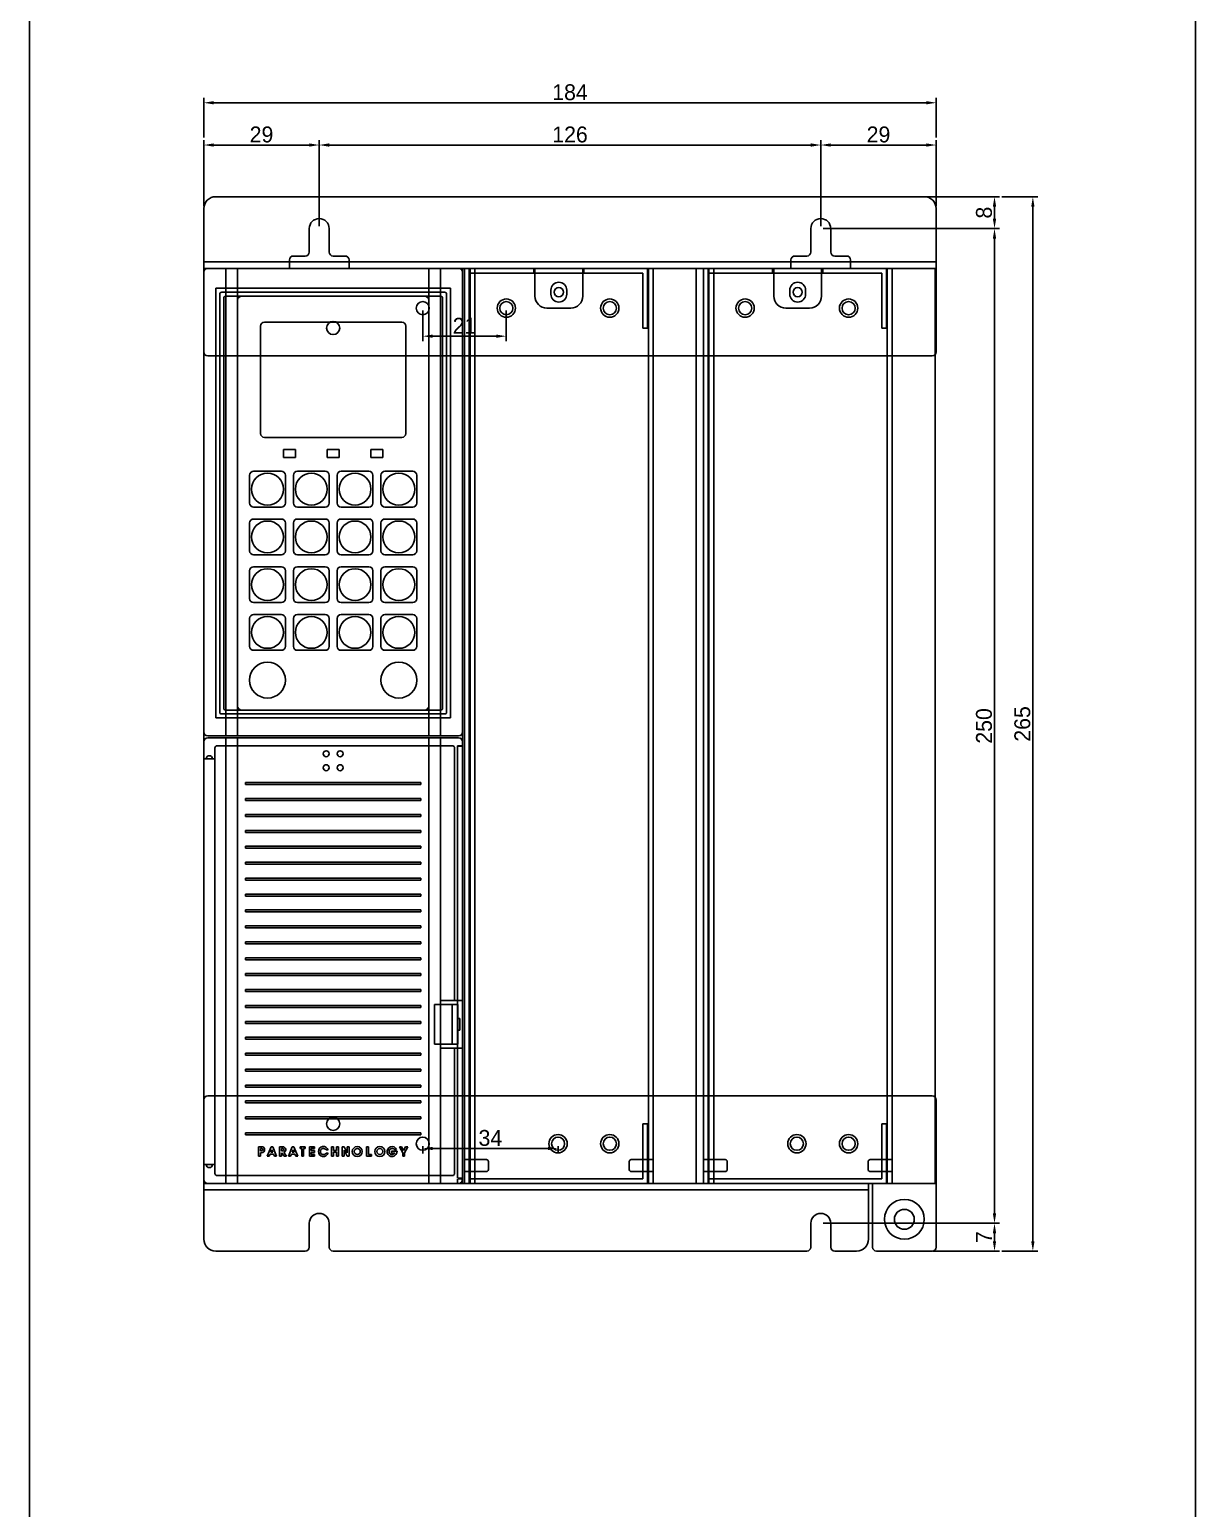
# Model space of a CAD drawing. Header units: millimetres. Extents: x 5090 to 6560, y -3118 to -1837.
# Drawn here: x 5580.6 to 5873.5, y -2746.1 to -2374.5 of the extents above; entities that cross this region are included whole.
import ezdxf

# ---------------------------------------------------------------- set-up
doc = ezdxf.new("R2010")
doc.units = ezdxf.units.MM
for name, color, linetype in [('CASE', 7, 'Continuous'), ('CASE BRACKET', 7, 'Continuous'), ('CASE COVER', 7, 'Continuous'), ('KEYPAD', 1, 'Continuous'), ('PCB BODY', 7, 'Continuous'), ('PCB COVER', 7, 'Continuous'), ('방열판', 7, 'Continuous')]:
    doc.layers.add(name, color=color, linetype=linetype)
doc.dimstyles.get("Standard").update_dxf_attribs({"dimtxt": 4, "dimasz": 2, "dimexe": 0.4, "dimexo": 0.9, "dimgap": 0.9, "dimtad": 1, "dimdsep": 46, "dimtxsty": 'Standard', "dimcen": 0.09, "dimclrd": 6, "dimclre": 6, "dimclrt": 4, "dimadec": 0, "dimazin": 2, "dimtfac": 1, "dimtofl": 0, "dimtmove": 0, "dimatfit": 3, "dimfxl": 1, "dimtolj": 1, "dimtzin": 0, "dimarcsym": 0})

# ---------------------------------------------------------------- blocks, each defined once
blk = doc.blocks.new('*D164')
at = {"color": 6, "lineweight": -2, "transparency": 16777216}
for p, q in [((5624.36, -2418.85), (5624.36, -2402.24)), ((5626.86, -2403.49), (5650.86, -2403.49)), ((5653.36, -2423.85), (5653.36, -2402.24))]:
    blk.add_line(p, q, dxfattribs=at)
at = {"color": 6, "transparency": 16777216}
for points in [[(5626.86, -2403.07), (5626.86, -2403.9), (5624.36, -2403.49)], [(5650.86, -2403.07), (5650.86, -2403.9), (5653.36, -2403.49)]]:
    blk.add_solid(points, dxfattribs=at)
at = {"layer": 'Defpoints', "color": 0, "transparency": 16777216}
for p in [(5653.36, -2403.49), (5624.36, -2419.48), (5653.36, -2424.48)]:
    blk.add_point(p, dxfattribs=at)
at = {"color": 1, "transparency": 16777216, "insert": (5638.86, -2400.86), "char_height": 4, "attachment_point": 5}
blk.add_mtext('29', dxfattribs=at)
blk = doc.blocks.new('*D165')
at = {"color": 6, "lineweight": -2, "transparency": 16777216}
for p, q in [((5653.36, -2423.85), (5653.36, -2402.24)), ((5655.86, -2403.49), (5776.86, -2403.49)), ((5779.36, -2423.85), (5779.36, -2402.24))]:
    blk.add_line(p, q, dxfattribs=at)
at = {"color": 6, "transparency": 16777216}
for points in [[(5655.86, -2403.07), (5655.86, -2403.9), (5653.36, -2403.49)], [(5776.86, -2403.07), (5776.86, -2403.9), (5779.36, -2403.49)]]:
    blk.add_solid(points, dxfattribs=at)
at = {"layer": 'Defpoints', "color": 0, "transparency": 16777216}
for p in [(5779.36, -2403.49), (5653.36, -2424.48), (5779.36, -2424.48)]:
    blk.add_point(p, dxfattribs=at)
at = {"color": 1, "transparency": 16777216, "insert": (5716.36, -2400.86), "char_height": 4, "attachment_point": 5}
blk.add_mtext('126', dxfattribs=at)
blk = doc.blocks.new('*D15')
at = {"color": 6, "lineweight": -2, "transparency": 16777216}
for p, q in [((5779.36, -2423.85), (5779.36, -2402.24)), ((5781.86, -2403.49), (5805.86, -2403.49)), ((5808.36, -2418.85), (5808.36, -2402.24))]:
    blk.add_line(p, q, dxfattribs=at)
at = {"color": 6, "transparency": 16777216}
for points in [[(5781.86, -2403.07), (5781.86, -2403.9), (5779.36, -2403.49)], [(5805.86, -2403.07), (5805.86, -2403.9), (5808.36, -2403.49)]]:
    blk.add_solid(points, dxfattribs=at)
at = {"layer": 'Defpoints', "color": 0, "transparency": 16777216}
for p in [(5808.36, -2403.49), (5808.36, -2419.48), (5779.36, -2424.48)]:
    blk.add_point(p, dxfattribs=at)
at = {"color": 1, "transparency": 16777216, "insert": (5793.86, -2400.86), "char_height": 4, "attachment_point": 5}
blk.add_mtext('29', dxfattribs=at)
blk = doc.blocks.new('*D16')
at = {"color": 6, "lineweight": -2, "transparency": 16777216}
for p, q in [((5624.36, -2401.61), (5624.36, -2391.62)), ((5805.86, -2392.87), (5626.86, -2392.87)), ((5808.36, -2401.61), (5808.36, -2391.62))]:
    blk.add_line(p, q, dxfattribs=at)
at = {"color": 6, "transparency": 16777216}
for points in [[(5626.86, -2392.45), (5626.86, -2393.28), (5624.36, -2392.87)], [(5805.86, -2392.45), (5805.86, -2393.28), (5808.36, -2392.87)]]:
    blk.add_solid(points, dxfattribs=at)
at = {"layer": 'Defpoints', "color": 0, "transparency": 16777216}
for p in [(5624.36, -2392.87), (5624.36, -2402.24), (5808.36, -2402.24)]:
    blk.add_point(p, dxfattribs=at)
at = {"color": 1, "transparency": 16777216, "insert": (5716.36, -2390.24), "char_height": 4, "attachment_point": 5}
blk.add_mtext('184', dxfattribs=at)
blk = doc.blocks.new('*D25')
at = {"color": 6, "lineweight": -2, "transparency": 16777216}
for p, q in [((5806.11, -2416.48), (5824.26, -2416.48)), ((5823.01, -2418.98), (5823.01, -2421.98)), ((5779.99, -2424.48), (5824.26, -2424.48))]:
    blk.add_line(p, q, dxfattribs=at)
at = {"color": 6, "transparency": 16777216}
for points in [[(5822.59, -2418.98), (5823.42, -2418.98), (5823.01, -2416.48)], [(5822.59, -2421.98), (5823.42, -2421.98), (5823.01, -2424.48)]]:
    blk.add_solid(points, dxfattribs=at)
at = {"layer": 'Defpoints', "color": 0, "transparency": 16777216}
for p in [(5805.49, -2416.48), (5779.36, -2424.48), (5823.01, -2424.48)]:
    blk.add_point(p, dxfattribs=at)
at = {"color": 1, "transparency": 16777216, "insert": (5820.38, -2420.48), "char_height": 4, "attachment_point": 5, "rotation": 90}
blk.add_mtext('8', dxfattribs=at)
blk = doc.blocks.new('*D26')
at = {"color": 6, "lineweight": -2, "transparency": 16777216}
for p, q in [((5779.99, -2424.48), (5824.26, -2424.48)), ((5823.01, -2426.98), (5823.01, -2671.98)), ((5779.99, -2674.48), (5824.26, -2674.48))]:
    blk.add_line(p, q, dxfattribs=at)
at = {"color": 6, "transparency": 16777216}
for points in [[(5822.59, -2426.98), (5823.42, -2426.98), (5823.01, -2424.48)], [(5822.59, -2671.98), (5823.42, -2671.98), (5823.01, -2674.48)]]:
    blk.add_solid(points, dxfattribs=at)
at = {"layer": 'Defpoints', "color": 0, "transparency": 16777216}
for p in [(5779.36, -2424.48), (5779.36, -2674.48), (5823.01, -2674.48)]:
    blk.add_point(p, dxfattribs=at)
at = {"color": 1, "transparency": 16777216, "insert": (5820.38, -2549.48), "char_height": 4, "attachment_point": 5, "rotation": 90}
blk.add_mtext('250', dxfattribs=at)
blk = doc.blocks.new('*D27')
at = {"color": 6, "lineweight": -2, "transparency": 16777216}
for p, q in [((5779.99, -2674.48), (5824.26, -2674.48)), ((5823.01, -2676.98), (5823.01, -2678.98)), ((5807.49, -2681.48), (5824.26, -2681.48))]:
    blk.add_line(p, q, dxfattribs=at)
at = {"color": 6, "transparency": 16777216}
for points in [[(5822.59, -2676.98), (5823.42, -2676.98), (5823.01, -2674.48)], [(5822.59, -2678.98), (5823.42, -2678.98), (5823.01, -2681.48)]]:
    blk.add_solid(points, dxfattribs=at)
at = {"layer": 'Defpoints', "color": 0, "transparency": 16777216}
for p in [(5779.36, -2674.48), (5806.86, -2681.48), (5823.01, -2681.48)]:
    blk.add_point(p, dxfattribs=at)
at = {"color": 1, "transparency": 16777216, "insert": (5820.38, -2677.98), "char_height": 4, "attachment_point": 5, "rotation": 90}
blk.add_mtext('7', dxfattribs=at)
blk = doc.blocks.new('*D28')
at = {"color": 6, "lineweight": -2, "transparency": 16777216}
for p, q in [((5824.88, -2416.48), (5833.89, -2416.48)), ((5832.64, -2418.98), (5832.64, -2678.98)), ((5824.88, -2681.48), (5833.89, -2681.48))]:
    blk.add_line(p, q, dxfattribs=at)
at = {"color": 6, "transparency": 16777216}
for points in [[(5832.23, -2418.98), (5833.06, -2418.98), (5832.64, -2416.48)], [(5832.23, -2678.98), (5833.06, -2678.98), (5832.64, -2681.48)]]:
    blk.add_solid(points, dxfattribs=at)
at = {"layer": 'Defpoints', "color": 0, "transparency": 16777216}
for p in [(5824.26, -2416.48), (5824.26, -2681.48), (5832.64, -2681.48)]:
    blk.add_point(p, dxfattribs=at)
at = {"color": 1, "transparency": 16777216, "insert": (5830.02, -2548.98), "char_height": 4, "attachment_point": 5, "rotation": 90}
blk.add_mtext('265', dxfattribs=at)
blk = doc.blocks.new('*D153')
at = {"color": 6, "lineweight": -2, "transparency": 16777216}
for p, q in [((5679.36, -2445.1), (5679.36, -2452.78)), ((5700.36, -2445.1), (5700.36, -2452.78)), ((5681.86, -2451.53), (5697.86, -2451.53))]:
    blk.add_line(p, q, dxfattribs=at)
at = {"color": 6, "transparency": 16777216}
for points in [[(5681.86, -2451.12), (5681.86, -2451.95), (5679.36, -2451.53)], [(5697.86, -2451.12), (5697.86, -2451.95), (5700.36, -2451.53)]]:
    blk.add_solid(points, dxfattribs=at)
at = {"layer": 'Defpoints', "color": 0, "transparency": 16777216}
for p in [(5679.36, -2444.48), (5700.36, -2444.48), (5700.36, -2451.53)]:
    blk.add_point(p, dxfattribs=at)
at = {"color": 1, "transparency": 16777216, "insert": (5689.86, -2448.91), "char_height": 4, "attachment_point": 5}
blk.add_mtext('21', dxfattribs=at)
blk = doc.blocks.new('*D156')
at = {"color": 6, "lineweight": -2, "transparency": 16777216}
for p, q in [((5679.36, -2655.1), (5679.36, -2656.92)), ((5710.86, -2655.67), (5681.86, -2655.67)), ((5713.36, -2655.1), (5713.36, -2656.92))]:
    blk.add_line(p, q, dxfattribs=at)
at = {"color": 6, "transparency": 16777216}
for points in [[(5681.86, -2655.26), (5681.86, -2656.09), (5679.36, -2655.67)], [(5710.86, -2655.26), (5710.86, -2656.09), (5713.36, -2655.67)]]:
    blk.add_solid(points, dxfattribs=at)
at = {"layer": 'Defpoints', "color": 0, "transparency": 16777216}
for p in [(5679.36, -2654.48), (5679.36, -2655.67), (5713.36, -2654.48)]:
    blk.add_point(p, dxfattribs=at)
at = {"color": 1, "transparency": 16777216, "insert": (5696.36, -2653.05), "char_height": 4, "attachment_point": 5}
blk.add_mtext('34', dxfattribs=at)

msp = doc.modelspace()

# ---------------------------------------------------------------- linework, layer by layer
for p, q in [((5580.595, -2031.814), (5580.595, -3117.806)), ((5873.48, -2031.814), (5873.48, -3117.806))]:
    msp.add_line(p, q)
at = {"layer": 'CASE'}
for p, q in [((5624.36, -2434.478), (5624.36, -2664.478)), ((5624.36, -2434.478), (5689.36, -2434.478)), ((5689.36, -2434.478), (5689.36, -2664.478)), ((5689.86, -2434.478), (5689.86, -2664.478)), ((5689.86, -2434.478), (5735.86, -2434.478)), ((5691.06, -2434.478), (5691.06, -2664.478)), ((5691.06, -2435.678), (5734.66, -2435.678)), ((5691.26, -2434.478), (5691.26, -2664.478)), ((5692.46, -2434.478), (5692.46, -2664.478)), ((5707.26, -2435.678), (5707.26, -2434.478)), ((5707.56, -2441.478), (5707.56, -2434.478)), ((5719.56, -2441.478), (5719.56, -2434.478)), ((5719.86, -2435.678), (5719.86, -2434.478)), ((5734.66, -2449.478), (5734.66, -2435.678)), ((5735.86, -2449.478), (5735.86, -2434.478)), ((5749.86, -2434.478), (5749.86, -2664.478)), ((5749.86, -2434.478), (5795.86, -2434.478)), ((5751.06, -2434.478), (5751.06, -2664.478)), ((5751.06, -2435.678), (5794.66, -2435.678)), ((5751.26, -2434.478), (5751.26, -2664.478)), ((5752.46, -2434.478), (5752.46, -2664.478)), ((5767.26, -2435.678), (5767.26, -2434.478)), ((5767.56, -2441.478), (5767.56, -2434.478)), ((5779.56, -2441.478), (5779.56, -2434.478)), ((5779.86, -2435.678), (5779.86, -2434.478)), ((5794.66, -2449.478), (5794.66, -2435.678)), ((5795.86, -2449.478), (5795.86, -2434.478)), ((5716.56, -2444.478), (5710.56, -2444.478)), ((5776.56, -2444.478), (5770.56, -2444.478)), ((5734.66, -2449.478), (5735.86, -2449.478)), ((5794.66, -2449.478), (5795.86, -2449.478)), ((5688.06, -2663.078), (5688.06, -2554.478)), ((5688.06, -2554.478), (5689.26, -2554.478)), ((5688.16, -2554.578), (5689.36, -2554.578)), ((5734.66, -2649.478), (5734.66, -2663.278)), ((5734.66, -2649.478), (5735.86, -2649.478)), ((5735.86, -2649.478), (5735.86, -2664.478)), ((5794.66, -2649.478), (5794.66, -2663.278)), ((5794.66, -2649.478), (5795.86, -2649.478)), ((5795.86, -2649.478), (5795.86, -2664.478)), ((5624.36, -2664.478), (5689.36, -2664.478)), ((5624.36, -2664.478), (5689.36, -2664.478)), ((5688.06, -2663.278), (5688.06, -2664.478)), ((5688.16, -2663.178), (5689.36, -2663.178)), ((5688.16, -2663.278), (5689.26, -2663.278)), ((5689.26, -2663.278), (5689.26, -2664.478)), ((5689.86, -2664.478), (5735.86, -2664.478)), ((5691.06, -2663.278), (5734.66, -2663.278)), ((5749.86, -2664.478), (5795.86, -2664.478)), ((5751.06, -2663.278), (5794.66, -2663.278))]:
    msp.add_line(p, q, dxfattribs=at)
for centre, radius in [((5713.56, -2440.478), 1.15), ((5773.56, -2440.478), 1.15), ((5700.36, -2444.478), 2.3), ((5726.36, -2444.478), 2.3), ((5760.36, -2444.478), 2.3), ((5786.36, -2444.478), 2.3), ((5713.36, -2654.478), 2.3), ((5726.36, -2654.478), 2.3), ((5773.36, -2654.478), 2.3), ((5786.36, -2654.478), 2.3)]:
    msp.add_circle(centre, radius, dxfattribs=at)
for centre, start, end in [((5710.56, -2441.478), 180, 270), ((5716.56, -2441.478), 270, 0), ((5770.56, -2441.478), 180, 270), ((5776.56, -2441.478), 270, 0)]:
    msp.add_arc(centre, 3, start, end, dxfattribs=at)
at = {"layer": 'CASE BRACKET', "color": 2}
for p, q in [((5624.36, -2419.478), (5624.36, -2455.478)), ((5805.36, -2416.478), (5627.36, -2416.478)), ((5808.36, -2419.478), (5808.36, -2455.478)), ((5650.86, -2424.478), (5650.86, -2430.378)), ((5655.86, -2424.478), (5655.86, -2430.378)), ((5776.86, -2424.478), (5776.86, -2430.378)), ((5781.86, -2424.478), (5781.86, -2430.378)), ((5808.36, -2432.878), (5624.36, -2432.878)), ((5645.86, -2432.878), (5645.86, -2432.378)), ((5645.86, -2434.478), (5645.86, -2432.878)), ((5649.86, -2431.378), (5646.86, -2431.378)), ((5656.86, -2431.378), (5659.86, -2431.378)), ((5660.86, -2432.878), (5660.86, -2432.378)), ((5660.86, -2434.478), (5660.86, -2432.878)), ((5771.86, -2432.878), (5771.86, -2432.378)), ((5771.86, -2434.478), (5771.86, -2432.878)), ((5775.86, -2431.378), (5772.86, -2431.378)), ((5782.86, -2431.378), (5785.86, -2431.378)), ((5786.86, -2432.878), (5786.86, -2432.378)), ((5786.86, -2434.478), (5786.86, -2432.878)), ((5808.36, -2434.478), (5624.36, -2434.478)), ((5807.36, -2456.478), (5625.36, -2456.478)), ((5807.36, -2642.478), (5625.36, -2642.478)), ((5624.36, -2678.478), (5624.36, -2643.478)), ((5808.36, -2680.478), (5808.36, -2643.478)), ((5792.36, -2664.478), (5624.36, -2664.478)), ((5791.36, -2678.478), (5791.36, -2664.478)), ((5792.36, -2680.478), (5792.36, -2664.478)), ((5791.36, -2666.078), (5624.36, -2666.078)), ((5650.86, -2674.478), (5650.86, -2680.478)), ((5655.86, -2674.478), (5655.86, -2680.478)), ((5776.86, -2674.478), (5776.86, -2680.478)), ((5781.86, -2674.478), (5781.86, -2680.478)), ((5649.86, -2681.478), (5627.36, -2681.478)), ((5775.86, -2681.478), (5656.86, -2681.478)), ((5788.36, -2681.478), (5782.86, -2681.478)), ((5807.36, -2681.478), (5793.36, -2681.478))]:
    msp.add_line(p, q, dxfattribs=at)
for centre, radius in [((5679.36, -2444.478), 1.65), ((5679.36, -2444.478), 1.65), ((5700.36, -2444.478), 1.65), ((5726.36, -2444.478), 1.65), ((5760.36, -2444.478), 1.65), ((5786.36, -2444.478), 1.65), ((5656.86, -2449.478), 1.65), ((5656.86, -2649.478), 1.65), ((5679.36, -2654.478), 1.65), ((5713.36, -2654.478), 1.65), ((5726.36, -2654.478), 1.65), ((5773.36, -2654.478), 1.65), ((5786.36, -2654.478), 1.65), ((5800.36, -2673.478), 5), ((5800.36, -2673.478), 2.5)]:
    msp.add_circle(centre, radius, dxfattribs=at)
for centre, radius, start, end in [((5627.36, -2419.478), 3, 90, 180), ((5805.36, -2419.478), 3, 0, 90), ((5653.36, -2424.478), 2.5, 0, 180), ((5779.36, -2424.478), 2.5, 0, 180), ((5649.86, -2430.378), 1, 270, 0), ((5656.86, -2430.378), 1, 180, 270), ((5775.86, -2430.378), 1, 270, 0), ((5782.86, -2430.378), 1, 180, 270), ((5646.86, -2432.378), 1, 90, 180), ((5659.86, -2432.378), 1, 360, 90), ((5772.86, -2432.378), 1, 90, 180), ((5785.86, -2432.378), 1, 360, 90), ((5625.36, -2455.478), 1, 180, 270), ((5807.36, -2455.478), 1, 270, 0), ((5625.36, -2643.478), 1, 90, 180), ((5807.36, -2643.478), 1, 0, 90), ((5653.36, -2674.478), 2.5, 0, 180), ((5779.36, -2674.478), 2.5, 0, 180), ((5627.36, -2678.478), 3, 180, 270), ((5788.36, -2678.478), 3, 270, 0), ((5649.86, -2680.478), 1, 270, 0), ((5656.86, -2680.478), 1, 180, 270), ((5775.86, -2680.478), 1, 270, 0), ((5782.86, -2680.478), 1, 180, 270), ((5793.36, -2680.478), 1, 180, 270), ((5807.36, -2680.478), 1, 270, 0)]:
    msp.add_arc(centre, radius, start, end, dxfattribs=at)
at = {"layer": 'CASE COVER'}
for p, q in [((5737.26, -2434.478), (5689.86, -2434.478)), ((5689.86, -2434.478), (5689.86, -2664.478)), ((5691.06, -2434.478), (5691.06, -2664.478)), ((5736.06, -2434.478), (5736.06, -2664.478)), ((5737.26, -2434.478), (5737.26, -2664.478)), ((5797.26, -2434.478), (5749.86, -2434.478)), ((5749.86, -2434.478), (5749.86, -2664.478)), ((5751.06, -2434.478), (5751.06, -2664.478)), ((5796.06, -2434.478), (5796.06, -2664.478)), ((5797.26, -2434.478), (5797.26, -2664.478)), ((5711.56, -2439.978), (5711.56, -2440.978)), ((5715.56, -2439.978), (5715.56, -2440.978)), ((5771.56, -2439.978), (5771.56, -2440.978)), ((5775.56, -2439.978), (5775.56, -2440.978)), ((5695.36, -2658.478), (5689.86, -2658.478)), ((5695.86, -2658.978), (5695.86, -2660.978)), ((5731.26, -2658.978), (5731.26, -2660.978)), ((5731.76, -2658.478), (5737.26, -2658.478)), ((5755.36, -2658.478), (5749.86, -2658.478)), ((5755.86, -2658.978), (5755.86, -2660.978)), ((5791.26, -2658.978), (5791.26, -2660.978)), ((5791.76, -2658.478), (5797.26, -2658.478)), ((5695.36, -2661.478), (5689.86, -2661.478)), ((5737.26, -2664.478), (5689.86, -2664.478)), ((5731.76, -2661.478), (5737.26, -2661.478)), ((5755.36, -2661.478), (5749.86, -2661.478)), ((5797.26, -2664.478), (5749.86, -2664.478)), ((5791.76, -2661.478), (5797.26, -2661.478))]:
    msp.add_line(p, q, dxfattribs=at)
for centre, radius, start, end in [((5713.56, -2439.978), 2, 0, 180), ((5773.56, -2439.978), 2, 0, 180), ((5713.56, -2440.978), 2, 180, 0), ((5773.56, -2440.978), 2, 180, 0), ((5695.36, -2658.978), 0.5, 0, 90), ((5695.36, -2660.978), 0.5, 270, 360), ((5731.76, -2658.978), 0.5, 90, 180), ((5731.76, -2660.978), 0.5, 180, 270), ((5755.36, -2658.978), 0.5, 0, 90), ((5755.36, -2660.978), 0.5, 270, 360), ((5791.76, -2658.978), 0.5, 90, 180), ((5791.76, -2660.978), 0.5, 180, 270)]:
    msp.add_arc(centre, radius, start, end, dxfattribs=at)
at = {"layer": 'KEYPAD'}
for p, q in [((5633.86, -2441.478), (5679.86, -2441.478)), ((5632.86, -2442.478), (5632.86, -2544.478)), ((5680.86, -2442.478), (5680.86, -2544.478)), ((5638.61, -2448.978), (5638.61, -2475.978)), ((5639.61, -2447.978), (5674.11, -2447.978)), ((5675.11, -2448.978), (5675.11, -2475.978)), ((5639.61, -2476.978), (5674.11, -2476.978)), ((5644.36, -2479.978), (5644.36, -2481.978)), ((5644.36, -2479.978), (5647.36, -2479.978)), ((5644.36, -2481.978), (5647.36, -2481.978)), ((5647.36, -2479.978), (5647.36, -2481.978)), ((5655.36, -2479.978), (5655.36, -2481.978)), ((5655.36, -2479.978), (5658.36, -2479.978)), ((5655.36, -2481.978), (5658.36, -2481.978)), ((5658.36, -2479.978), (5658.36, -2481.978)), ((5666.36, -2479.978), (5666.36, -2481.978)), ((5669.36, -2479.978), (5666.36, -2479.978)), ((5669.36, -2481.978), (5666.36, -2481.978)), ((5669.36, -2479.978), (5669.36, -2481.978)), ((5636.86, -2485.478), (5643.86, -2485.478)), ((5647.86, -2485.478), (5654.86, -2485.478)), ((5658.86, -2485.478), (5665.86, -2485.478)), ((5669.86, -2485.478), (5676.86, -2485.478)), ((5635.86, -2486.478), (5635.86, -2493.478)), ((5644.86, -2486.478), (5644.86, -2493.478)), ((5646.86, -2486.478), (5646.86, -2493.478)), ((5655.86, -2486.478), (5655.86, -2493.478)), ((5657.86, -2486.478), (5657.86, -2493.478)), ((5666.86, -2486.478), (5666.86, -2493.478)), ((5668.86, -2486.478), (5668.86, -2493.478)), ((5677.86, -2486.478), (5677.86, -2493.478)), ((5636.86, -2494.478), (5643.86, -2494.478)), ((5636.86, -2497.478), (5643.86, -2497.478)), ((5647.86, -2494.478), (5654.86, -2494.478)), ((5647.86, -2497.478), (5654.86, -2497.478)), ((5658.86, -2494.478), (5665.86, -2494.478)), ((5658.86, -2497.478), (5665.86, -2497.478)), ((5669.86, -2494.478), (5676.86, -2494.478)), ((5669.86, -2497.478), (5676.86, -2497.478)), ((5635.86, -2498.478), (5635.86, -2505.478)), ((5644.86, -2498.478), (5644.86, -2505.478)), ((5646.86, -2498.478), (5646.86, -2505.478)), ((5655.86, -2498.478), (5655.86, -2505.478)), ((5657.86, -2498.478), (5657.86, -2505.478)), ((5666.86, -2498.478), (5666.86, -2505.478)), ((5668.86, -2498.478), (5668.86, -2505.478)), ((5677.86, -2498.478), (5677.86, -2505.478)), ((5636.86, -2506.478), (5643.86, -2506.478)), ((5647.86, -2506.478), (5654.86, -2506.478)), ((5658.86, -2506.478), (5665.86, -2506.478)), ((5669.86, -2506.478), (5676.86, -2506.478)), ((5635.86, -2510.478), (5635.86, -2517.478)), ((5636.86, -2509.478), (5643.86, -2509.478)), ((5644.86, -2510.478), (5644.86, -2517.478)), ((5646.86, -2510.478), (5646.86, -2517.478)), ((5647.86, -2509.478), (5654.86, -2509.478)), ((5655.86, -2510.478), (5655.86, -2517.478)), ((5657.86, -2510.478), (5657.86, -2517.478)), ((5658.86, -2509.478), (5665.86, -2509.478)), ((5666.86, -2510.478), (5666.86, -2517.478)), ((5668.86, -2510.478), (5668.86, -2517.478)), ((5669.86, -2509.478), (5676.86, -2509.478)), ((5677.86, -2510.478), (5677.86, -2517.478)), ((5636.86, -2518.478), (5643.86, -2518.478)), ((5647.86, -2518.478), (5654.86, -2518.478)), ((5658.86, -2518.478), (5665.86, -2518.478)), ((5669.86, -2518.478), (5676.86, -2518.478)), ((5635.86, -2522.478), (5635.86, -2529.478)), ((5636.86, -2521.478), (5643.86, -2521.478)), ((5644.86, -2522.478), (5644.86, -2529.478)), ((5646.86, -2522.478), (5646.86, -2529.478)), ((5647.86, -2521.478), (5654.86, -2521.478)), ((5655.86, -2522.478), (5655.86, -2529.478)), ((5657.86, -2522.478), (5657.86, -2529.478)), ((5658.86, -2521.478), (5665.86, -2521.478)), ((5666.86, -2522.478), (5666.86, -2529.478)), ((5668.86, -2522.478), (5668.86, -2529.478)), ((5669.86, -2521.478), (5676.86, -2521.478)), ((5677.86, -2522.478), (5677.86, -2529.478)), ((5636.86, -2530.478), (5643.86, -2530.478)), ((5647.86, -2530.478), (5654.86, -2530.478)), ((5658.86, -2530.478), (5665.86, -2530.478)), ((5669.86, -2530.478), (5676.86, -2530.478)), ((5633.86, -2545.478), (5679.86, -2545.478))]:
    msp.add_line(p, q, dxfattribs=at)
for centre, radius in [((5640.36, -2489.978), 4), ((5651.36, -2489.978), 4), ((5662.36, -2489.978), 4), ((5673.36, -2489.978), 4), ((5640.36, -2501.978), 4), ((5651.36, -2501.978), 4), ((5662.36, -2501.978), 4), ((5673.36, -2501.978), 4), ((5640.36, -2513.978), 4), ((5651.36, -2513.978), 4), ((5662.36, -2513.978), 4), ((5673.36, -2513.978), 4), ((5640.36, -2525.978), 4), ((5651.36, -2525.978), 4), ((5662.36, -2525.978), 4), ((5673.36, -2525.978), 4), ((5640.36, -2537.978), 4.5), ((5673.36, -2537.978), 4.5)]:
    msp.add_circle(centre, radius, dxfattribs=at)
for centre, start, end in [((5633.86, -2442.478), 90, 180), ((5679.86, -2442.478), 0, 90), ((5639.61, -2448.978), 90, 180), ((5674.11, -2448.978), 0, 90), ((5639.61, -2475.978), 180, 270), ((5674.11, -2475.978), 270, 0), ((5636.86, -2486.478), 90, 180), ((5643.86, -2486.478), 0, 90), ((5647.86, -2486.478), 90, 180), ((5654.86, -2486.478), 0, 90), ((5658.86, -2486.478), 90, 180), ((5665.86, -2486.478), 0, 90), ((5669.86, -2486.478), 90, 180), ((5676.86, -2486.478), 0, 90), ((5636.86, -2493.478), 180, 270), ((5643.86, -2493.478), 270, 0), ((5647.86, -2493.478), 180, 270), ((5654.86, -2493.478), 270, 0), ((5658.86, -2493.478), 180, 270), ((5665.86, -2493.478), 270, 0), ((5669.86, -2493.478), 180, 270), ((5676.86, -2493.478), 270, 0), ((5636.86, -2498.478), 90, 180), ((5643.86, -2498.478), 0, 90), ((5647.86, -2498.478), 90, 180), ((5654.86, -2498.478), 0, 90), ((5658.86, -2498.478), 90, 180), ((5665.86, -2498.478), 0, 90), ((5669.86, -2498.478), 90, 180), ((5676.86, -2498.478), 0, 90), ((5636.86, -2505.478), 180, 270), ((5643.86, -2505.478), 270, 0), ((5647.86, -2505.478), 180, 270), ((5654.86, -2505.478), 270, 0), ((5658.86, -2505.478), 180, 270), ((5665.86, -2505.478), 270, 0), ((5669.86, -2505.478), 180, 270), ((5676.86, -2505.478), 270, 0), ((5636.86, -2510.478), 90, 180), ((5643.86, -2510.478), 0, 90), ((5647.86, -2510.478), 90, 180), ((5654.86, -2510.478), 0, 90), ((5658.86, -2510.478), 90, 180), ((5665.86, -2510.478), 0, 90), ((5669.86, -2510.478), 90, 180), ((5676.86, -2510.478), 0, 90), ((5636.86, -2517.478), 180, 270), ((5643.86, -2517.478), 270, 0), ((5647.86, -2517.478), 180, 270), ((5654.86, -2517.478), 270, 0), ((5658.86, -2517.478), 180, 270), ((5665.86, -2517.478), 270, 0), ((5669.86, -2517.478), 180, 270), ((5676.86, -2517.478), 270, 0), ((5636.86, -2522.478), 90, 180), ((5643.86, -2522.478), 0, 90), ((5647.86, -2522.478), 90, 180), ((5654.86, -2522.478), 0, 90), ((5658.86, -2522.478), 90, 180), ((5665.86, -2522.478), 0, 90), ((5669.86, -2522.478), 90, 180), ((5676.86, -2522.478), 0, 90), ((5636.86, -2529.478), 180, 270), ((5643.86, -2529.478), 270, 0), ((5647.86, -2529.478), 180, 270), ((5654.86, -2529.478), 270, 0), ((5658.86, -2529.478), 180, 270), ((5665.86, -2529.478), 270, 0), ((5669.86, -2529.478), 180, 270), ((5676.86, -2529.478), 270, 0), ((5633.86, -2544.478), 180, 270), ((5679.86, -2544.478), 270, 0)]:
    msp.add_arc(centre, 1, start, end, dxfattribs=at)
at = {"layer": 'PCB BODY'}
for p, q in [((5624.36, -2435.478), (5624.36, -2550.978)), ((5625.36, -2434.478), (5688.36, -2434.478)), ((5629.86, -2434.478), (5629.86, -2551.978)), ((5632.86, -2434.478), (5632.86, -2551.978)), ((5680.86, -2434.478), (5680.86, -2551.978)), ((5683.86, -2434.478), (5683.86, -2551.978)), ((5689.36, -2435.478), (5689.36, -2550.978)), ((5627.36, -2439.478), (5686.36, -2439.478)), ((5627.36, -2439.478), (5627.36, -2547.478)), ((5628.36, -2440.978), (5628.36, -2545.978)), ((5628.86, -2440.478), (5684.86, -2440.478)), ((5629.86, -2441.478), (5683.86, -2441.478)), ((5632.86, -2441.478), (5680.86, -2441.478)), ((5685.36, -2440.978), (5685.36, -2545.978)), ((5686.36, -2439.478), (5686.36, -2547.478)), ((5629.36, -2441.978), (5629.36, -2544.978)), ((5684.36, -2441.978), (5684.36, -2544.978)), ((5629.86, -2545.478), (5683.86, -2545.478)), ((5632.86, -2545.478), (5680.86, -2545.478)), ((5627.36, -2547.478), (5686.36, -2547.478)), ((5628.86, -2546.478), (5684.86, -2546.478)), ((5625.36, -2551.978), (5688.36, -2551.978))]:
    msp.add_line(p, q, dxfattribs=at)
for centre, radius, start, end in [((5625.36, -2435.478), 1, 90, 180), ((5688.36, -2435.478), 1, 0, 90), ((5628.86, -2440.978), 0.5, 90, 180), ((5629.86, -2441.978), 0.5, 90, 180), ((5683.86, -2441.978), 0.5, 0, 90), ((5684.86, -2440.978), 0.5, 0, 90), ((5629.86, -2544.978), 0.5, 180, 270), ((5683.86, -2544.978), 0.5, 270, 0), ((5628.86, -2545.978), 0.5, 180, 270), ((5684.86, -2545.978), 0.5, 270, 0), ((5625.36, -2550.978), 1, 180, 270), ((5688.36, -2550.978), 1, 270, 0)]:
    msp.add_arc(centre, radius, start, end, dxfattribs=at)
at = {"layer": 'PCB COVER'}
for p, q in [((5625.36, -2552.478), (5688.36, -2552.478)), ((5629.86, -2552.478), (5629.86, -2664.478)), ((5632.86, -2552.478), (5632.86, -2664.478)), ((5680.86, -2552.478), (5680.86, -2664.478)), ((5683.86, -2552.478), (5683.86, -2664.478)), ((5624.36, -2553.478), (5624.36, -2663.478)), ((5627.16, -2554.978), (5627.16, -2661.978)), ((5627.66, -2554.478), (5686.86, -2554.478)), ((5687.36, -2554.978), (5687.36, -2618.478)), ((5689.36, -2553.478), (5689.36, -2618.478)), ((5624.36, -2557.778), (5627.16, -2557.778)), ((5625.01, -2557.778), (5625.01, -2557.723)), ((5625.01, -2557.723), (5626.51, -2557.723)), ((5626.51, -2557.723), (5626.51, -2557.778)), ((5634.86, -2563.728), (5634.86, -2564.228)), ((5634.86, -2563.728), (5678.86, -2563.728)), ((5634.86, -2564.228), (5678.86, -2564.228)), ((5678.86, -2563.728), (5678.86, -2564.228)), ((5634.86, -2567.728), (5634.86, -2568.228)), ((5634.86, -2567.728), (5678.86, -2567.728)), ((5678.86, -2567.728), (5678.86, -2568.228)), ((5634.86, -2568.228), (5678.86, -2568.228)), ((5634.86, -2571.728), (5634.86, -2572.228)), ((5634.86, -2571.728), (5678.86, -2571.728)), ((5678.86, -2571.728), (5678.86, -2572.228)), ((5634.86, -2572.228), (5678.86, -2572.228)), ((5634.86, -2575.728), (5634.86, -2576.228)), ((5634.86, -2575.728), (5678.86, -2575.728)), ((5634.86, -2576.228), (5678.86, -2576.228)), ((5678.86, -2575.728), (5678.86, -2576.228)), ((5634.86, -2579.728), (5634.86, -2580.228)), ((5634.86, -2579.728), (5678.86, -2579.728)), ((5634.86, -2580.228), (5678.86, -2580.228)), ((5678.86, -2579.728), (5678.86, -2580.228)), ((5634.86, -2583.728), (5634.86, -2584.228)), ((5634.86, -2583.728), (5678.86, -2583.728)), ((5634.86, -2584.228), (5678.86, -2584.228)), ((5678.86, -2583.728), (5678.86, -2584.228)), ((5634.86, -2587.728), (5634.86, -2588.228)), ((5634.86, -2587.728), (5678.86, -2587.728)), ((5634.86, -2588.228), (5678.86, -2588.228)), ((5678.86, -2587.728), (5678.86, -2588.228)), ((5634.86, -2591.728), (5634.86, -2592.228)), ((5634.86, -2591.728), (5678.86, -2591.728)), ((5634.86, -2592.228), (5678.86, -2592.228)), ((5678.86, -2591.728), (5678.86, -2592.228)), ((5634.86, -2595.728), (5634.86, -2596.228)), ((5634.86, -2595.728), (5678.86, -2595.728)), ((5634.86, -2596.228), (5678.86, -2596.228)), ((5678.86, -2595.728), (5678.86, -2596.228)), ((5634.86, -2599.728), (5634.86, -2600.228)), ((5634.86, -2599.728), (5678.86, -2599.728)), ((5634.86, -2600.228), (5678.86, -2600.228)), ((5678.86, -2599.728), (5678.86, -2600.228)), ((5634.86, -2603.728), (5634.86, -2604.228)), ((5634.86, -2603.728), (5678.86, -2603.728)), ((5634.86, -2604.228), (5678.86, -2604.228)), ((5678.86, -2603.728), (5678.86, -2604.228)), ((5634.86, -2607.728), (5634.86, -2608.228)), ((5634.86, -2607.728), (5678.86, -2607.728)), ((5634.86, -2608.228), (5678.86, -2608.228)), ((5678.86, -2607.728), (5678.86, -2608.228)), ((5634.86, -2611.728), (5634.86, -2612.228)), ((5634.86, -2611.728), (5678.86, -2611.728)), ((5634.86, -2612.228), (5678.86, -2612.228)), ((5678.86, -2611.728), (5678.86, -2612.228)), ((5634.86, -2615.728), (5634.86, -2616.228)), ((5634.86, -2615.728), (5678.86, -2615.728)), ((5634.86, -2616.228), (5678.86, -2616.228)), ((5678.86, -2615.728), (5678.86, -2616.228)), ((5634.86, -2619.728), (5634.86, -2620.228)), ((5634.86, -2619.728), (5678.86, -2619.728)), ((5634.86, -2620.228), (5678.86, -2620.228)), ((5678.86, -2619.728), (5678.86, -2620.228)), ((5682.36, -2619.478), (5682.36, -2629.478)), ((5682.36, -2619.478), (5683.86, -2619.478)), ((5683.86, -2618.478), (5689.36, -2618.478)), ((5683.86, -2619.478), (5688.213, -2619.478)), ((5686.719, -2619.478), (5686.719, -2629.478)), ((5688.213, -2619.478), (5688.213, -2629.478)), ((5634.86, -2623.728), (5634.86, -2624.228)), ((5634.86, -2623.728), (5678.86, -2623.728)), ((5678.86, -2623.728), (5678.86, -2624.228)), ((5688.213, -2622.978), (5688.675, -2622.978)), ((5688.675, -2622.978), (5688.675, -2625.978)), ((5634.86, -2624.228), (5678.86, -2624.228)), ((5688.213, -2625.978), (5688.675, -2625.978)), ((5634.86, -2627.728), (5634.86, -2628.228)), ((5634.86, -2627.728), (5678.86, -2627.728)), ((5634.86, -2628.228), (5678.86, -2628.228)), ((5678.86, -2627.728), (5678.86, -2628.228)), ((5682.36, -2629.478), (5683.86, -2629.478)), ((5683.86, -2629.478), (5688.213, -2629.478)), ((5683.86, -2630.478), (5689.36, -2630.478)), ((5687.36, -2630.478), (5687.36, -2661.978)), ((5689.36, -2630.478), (5689.36, -2663.478)), ((5634.86, -2631.728), (5634.86, -2632.228)), ((5634.86, -2631.728), (5678.86, -2631.728)), ((5634.86, -2632.228), (5678.86, -2632.228)), ((5678.86, -2631.728), (5678.86, -2632.228)), ((5634.86, -2635.728), (5634.86, -2636.228)), ((5634.86, -2635.728), (5678.86, -2635.728)), ((5634.86, -2636.228), (5678.86, -2636.228)), ((5678.86, -2635.728), (5678.86, -2636.228)), ((5634.86, -2639.728), (5634.86, -2640.228)), ((5634.86, -2639.728), (5678.86, -2639.728)), ((5634.86, -2640.228), (5678.86, -2640.228)), ((5678.86, -2639.728), (5678.86, -2640.228)), ((5634.86, -2643.728), (5634.86, -2644.228)), ((5634.86, -2643.728), (5678.86, -2643.728)), ((5634.86, -2644.228), (5678.86, -2644.228)), ((5678.86, -2643.728), (5678.86, -2644.228)), ((5634.86, -2647.728), (5634.86, -2648.228)), ((5634.86, -2647.728), (5678.86, -2647.728)), ((5634.86, -2648.228), (5678.86, -2648.228)), ((5678.86, -2647.728), (5678.86, -2648.228)), ((5634.86, -2651.728), (5634.86, -2652.228)), ((5634.86, -2651.728), (5678.86, -2651.728)), ((5634.86, -2652.228), (5678.86, -2652.228)), ((5678.86, -2651.728), (5678.86, -2652.228)), ((5638.103, -2655.23), (5638.88, -2655.23)), ((5638.103, -2657.647), (5638.103, -2655.23)), ((5638.583, -2655.71), (5638.88, -2655.71)), ((5638.583, -2656.27), (5638.583, -2655.71)), ((5638.583, -2656.27), (5638.88, -2656.27)), ((5638.583, -2656.75), (5638.88, -2656.75)), ((5638.583, -2657.647), (5638.583, -2656.75)), ((5641.254, -2655.23), (5640.289, -2657.647)), ((5641.031, -2657.085), (5640.806, -2657.647)), ((5641.031, -2657.085), (5641.893, -2657.085)), ((5641.462, -2656.004), (5641.222, -2656.605)), ((5641.222, -2656.605), (5641.702, -2656.605)), ((5641.254, -2655.23), (5641.67, -2655.23)), ((5641.462, -2656.004), (5641.702, -2656.605)), ((5641.67, -2655.23), (5642.634, -2657.647)), ((5641.893, -2657.085), (5642.118, -2657.647)), ((5643.406, -2655.23), (5644.184, -2655.23)), ((5643.406, -2657.647), (5643.406, -2655.23)), ((5643.886, -2655.71), (5644.184, -2655.71)), ((5643.886, -2656.27), (5643.886, -2655.71)), ((5643.886, -2656.27), (5644.184, -2656.27)), ((5643.886, -2657.647), (5643.886, -2656.75)), ((5643.886, -2656.75), (5644.533, -2657.647)), ((5644.444, -2656.704), (5645.124, -2657.647)), ((5646.584, -2655.23), (5645.62, -2657.647)), ((5646.361, -2657.085), (5646.137, -2657.647)), ((5646.361, -2657.085), (5647.224, -2657.085)), ((5646.792, -2656.004), (5646.553, -2656.605)), ((5646.553, -2656.605), (5647.032, -2656.605)), ((5646.584, -2655.23), (5647, -2655.23)), ((5646.792, -2656.004), (5647.032, -2656.605)), ((5647, -2655.23), (5647.965, -2657.647)), ((5647.224, -2657.085), (5647.448, -2657.647)), ((5648.559, -2655.23), (5649.21, -2655.23)), ((5648.559, -2655.71), (5648.559, -2655.23)), ((5648.559, -2655.71), (5648.97, -2655.71)), ((5648.97, -2657.647), (5648.97, -2655.71)), ((5649.861, -2655.23), (5649.21, -2655.23)), ((5649.861, -2655.71), (5649.45, -2655.71)), ((5649.45, -2657.647), (5649.45, -2655.71)), ((5649.861, -2655.71), (5649.861, -2655.23)), ((5650.874, -2655.23), (5652.2, -2655.23)), ((5650.874, -2657.647), (5650.874, -2655.23)), ((5651.354, -2655.71), (5652.2, -2655.71)), ((5651.354, -2656.198), (5651.354, -2655.71)), ((5651.354, -2656.198), (5652.2, -2656.198)), ((5651.354, -2657.167), (5651.354, -2656.678)), ((5651.354, -2656.678), (5652.2, -2656.678)), ((5651.354, -2657.167), (5652.2, -2657.167)), ((5652.2, -2655.71), (5652.2, -2655.23)), ((5652.2, -2656.198), (5652.2, -2656.678)), ((5652.2, -2657.647), (5652.2, -2657.167)), ((5655.066, -2656.038), (5655.593, -2656.038)), ((5655.066, -2656.838), (5655.593, -2656.838)), ((5656.451, -2655.23), (5656.931, -2655.23)), ((5656.451, -2657.647), (5656.451, -2655.23)), ((5656.931, -2656.144), (5656.931, -2655.23)), ((5657.313, -2656.144), (5656.931, -2656.144)), ((5656.931, -2657.647), (5656.931, -2656.624)), ((5657.313, -2656.624), (5656.931, -2656.624)), ((5657.313, -2656.144), (5657.696, -2656.144)), ((5657.313, -2656.624), (5657.696, -2656.624)), ((5658.176, -2655.23), (5657.696, -2655.23)), ((5657.696, -2656.144), (5657.696, -2655.23)), ((5657.696, -2657.647), (5657.696, -2656.624)), ((5658.176, -2657.647), (5658.176, -2655.23)), ((5659.142, -2655.23), (5659.622, -2655.23)), ((5659.142, -2657.647), (5659.142, -2655.23)), ((5659.622, -2655.23), (5659.622, -2655.23)), ((5660.387, -2656.767), (5659.622, -2655.23)), ((5659.622, -2657.647), (5659.622, -2656.11)), ((5660.387, -2657.647), (5659.622, -2656.11)), ((5660.867, -2655.23), (5660.387, -2655.23)), ((5660.387, -2656.767), (5660.387, -2655.23)), ((5660.867, -2657.647), (5660.867, -2655.23)), ((5665.265, -2655.23), (5665.265, -2657.647)), ((5665.265, -2655.23), (5665.745, -2655.23)), ((5665.745, -2655.23), (5665.745, -2657.167)), ((5665.745, -2657.167), (5666.492, -2657.167)), ((5666.492, -2657.167), (5666.492, -2657.647)), ((5671.512, -2656.34), (5671.512, -2656.82)), ((5671.512, -2656.34), (5672.898, -2656.34)), ((5671.512, -2656.82), (5672.32, -2656.82)), ((5672.803, -2655.953), (5672.248, -2655.953)), ((5673.519, -2655.23), (5674.063, -2655.23)), ((5674.329, -2656.751), (5673.519, -2655.23)), ((5674.569, -2656.18), (5674.063, -2655.23)), ((5674.329, -2656.751), (5674.329, -2657.647)), ((5674.569, -2656.18), (5675.075, -2655.23)), ((5674.809, -2656.751), (5675.619, -2655.23)), ((5674.809, -2656.751), (5674.809, -2657.647)), ((5675.619, -2655.23), (5675.075, -2655.23)), ((5624.36, -2659.678), (5627.16, -2659.678)), ((5625.01, -2659.678), (5625.01, -2659.732)), ((5625.01, -2659.732), (5626.51, -2659.732)), ((5626.51, -2659.732), (5626.51, -2659.678)), ((5638.583, -2657.647), (5638.103, -2657.647)), ((5638.103, -2657.647), (5638.583, -2657.647)), ((5640.289, -2657.647), (5640.806, -2657.647)), ((5642.634, -2657.647), (5642.118, -2657.647)), ((5642.118, -2657.647), (5642.634, -2657.647)), ((5643.406, -2657.647), (5643.886, -2657.647)), ((5643.886, -2657.647), (5643.406, -2657.647)), ((5643.406, -2657.647), (5643.886, -2657.647)), ((5645.124, -2657.647), (5644.533, -2657.647)), ((5645.62, -2657.647), (5646.137, -2657.647)), ((5647.965, -2657.647), (5647.448, -2657.647)), ((5647.448, -2657.647), (5647.965, -2657.647)), ((5648.97, -2657.647), (5649.45, -2657.647)), ((5650.874, -2657.647), (5652.2, -2657.647)), ((5656.451, -2657.647), (5656.931, -2657.647)), ((5658.176, -2657.647), (5657.696, -2657.647)), ((5659.142, -2657.647), (5659.622, -2657.647)), ((5660.867, -2657.647), (5660.387, -2657.647)), ((5660.387, -2657.647), (5660.387, -2657.647)), ((5665.265, -2657.647), (5666.492, -2657.647)), ((5674.329, -2657.647), (5674.809, -2657.647)), ((5625.36, -2664.478), (5688.36, -2664.478)), ((5627.66, -2662.478), (5686.86, -2662.478))]:
    msp.add_line(p, q, dxfattribs=at)
for centre, radius in [((5655.11, -2556.478), 0.75), ((5658.61, -2556.478), 0.75), ((5655.11, -2559.978), 0.75), ((5658.61, -2559.978), 0.75), ((5662.905, -2656.438), 1.246), ((5662.905, -2656.438), 0.766), ((5668.587, -2656.438), 1.246), ((5668.587, -2656.438), 0.766)]:
    msp.add_circle(centre, radius, dxfattribs=at)
for centre, radius, start, end in [((5625.36, -2553.478), 1, 90, 180), ((5688.36, -2553.478), 1, 0, 90), ((5625.76, -2557.723), 0.75, 0, 180), ((5627.66, -2554.978), 0.5, 90, 180), ((5686.86, -2554.978), 0.5, 0, 90), ((5638.88, -2655.99), 0.76, 270, 90), ((5638.88, -2655.99), 0.28, 270, 90), ((5644.184, -2655.99), 0.76, 290.07397, 90), ((5644.184, -2655.99), 0.28, 270, 90), ((5654.413, -2656.438), 1.246, 18.72276, 341.27724), ((5654.413, -2656.438), 0.766, 31.47272, 328.52728), ((5671.656, -2656.438), 1.246, 22.93688, 4.52933), ((5671.656, -2656.438), 0.766, 39.33687, 330.12783), ((5625.76, -2659.732), 0.75, 180, 0), ((5625.36, -2663.478), 1, 180, 270), ((5627.66, -2661.978), 0.5, 180, 270), ((5686.86, -2661.978), 0.5, 270, 0), ((5688.36, -2663.478), 1, 270, 0)]:
    msp.add_arc(centre, radius, start, end, dxfattribs=at)
at = {"layer": '방열판'}
for p, q in [((5736.06, -2434.478), (5736.06, -2664.478)), ((5736.06, -2434.478), (5748.06, -2434.478)), ((5748.06, -2434.478), (5748.06, -2664.478)), ((5796.06, -2434.478), (5796.06, -2664.478)), ((5796.06, -2434.478), (5808.06, -2434.478)), ((5808.06, -2434.478), (5808.06, -2664.478)), ((5736.06, -2664.478), (5748.06, -2664.478)), ((5796.06, -2664.478), (5808.06, -2664.478))]:
    msp.add_line(p, q, dxfattribs=at)

# ---------------------------------------------------------------- dimensions: what is measured, and where the dimension line sits
for base, p1, p2, override, picture, middle in [((5624.36, -2392.868), (5808.36, -2402.237), (5624.36, -2402.237), {"dimasz": 2.5, "dimexe": 1.25, "dimexo": 0.625, "dimgap": 0.625, "dimdsep": 44, "dimcen": 2.5, "dimclrt": 1, "dimazin": 0, "dimtofl": 1, "dimtolj": 0, "dimtzin": 8}, '*D16', (5716.36, -2390.243)), ((5653.36, -2403.487), (5624.36, -2419.478), (5653.36, -2424.478), {"dimasz": 2.5, "dimexe": 1.25, "dimexo": 0.625, "dimgap": 0.625, "dimdsep": 44, "dimcen": 2.5, "dimclrt": 1, "dimazin": 0, "dimtofl": 1, "dimtolj": 0, "dimtzin": 8}, '*D164', (5638.86, -2400.862)), ((5779.36, -2403.487), (5653.36, -2424.478), (5779.36, -2424.478), {"dimasz": 2.5, "dimexe": 1.25, "dimexo": 0.625, "dimgap": 0.625, "dimdsep": 44, "dimcen": 2.5, "dimclrt": 1, "dimazin": 0, "dimtofl": 1, "dimtmove": 1, "dimtolj": 0, "dimtzin": 8}, '*D165', (5716.36, -2400.862)), ((5808.36, -2403.487), (5779.36, -2424.478), (5808.36, -2419.478), {"dimasz": 2.5, "dimexe": 1.25, "dimexo": 0.625, "dimgap": 0.625, "dimdsep": 44, "dimcen": 2.5, "dimclrt": 1, "dimazin": 0, "dimtofl": 1, "dimtmove": 1, "dimtolj": 0, "dimtzin": 8}, '*D15', (5793.86, -2400.862)), ((5700.36, -2451.533), (5679.36, -2444.478), (5700.36, -2444.478), {"dimasz": 2.5, "dimexe": 1.25, "dimexo": 0.625, "dimgap": 0.625, "dimdsep": 44, "dimcen": 2.5, "dimclrt": 1, "dimazin": 0, "dimtofl": 1, "dimtolj": 0, "dimtzin": 8}, '*D153', (5689.86, -2448.908)), ((5679.36, -2655.673), (5713.36, -2654.478), (5679.36, -2654.478), {"dimasz": 2.5, "dimexe": 1.25, "dimexo": 0.625, "dimgap": 0.625, "dimdsep": 44, "dimcen": 2.5, "dimclrt": 1, "dimazin": 0, "dimtofl": 1, "dimtolj": 0, "dimtzin": 8}, '*D156', (5696.36, -2653.048))]:
    dim = msp.add_linear_dim(base=base, p1=p1, p2=p2, dimstyle='Standard', override=override)
    dim.commit()
    dim.dimension.update_dxf_attribs({"geometry": picture, "text_midpoint": middle})
for base, p1, p2, override, picture, middle in [((5823.006, -2424.478), (5805.485, -2416.478), (5779.36, -2424.478), {"dimasz": 2.5, "dimexe": 1.25, "dimexo": 0.625, "dimgap": 0.625, "dimdsep": 44, "dimcen": 2.5, "dimclrt": 1, "dimazin": 0, "dimtofl": 1, "dimtolj": 0, "dimtzin": 8}, '*D25', (5820.381, -2420.478)), ((5832.642, -2681.478), (5824.256, -2416.478), (5824.256, -2681.478), {"dimasz": 2.5, "dimexe": 1.25, "dimexo": 0.625, "dimgap": 0.625, "dimdsep": 44, "dimcen": 2.5, "dimclrt": 1, "dimazin": 0, "dimtofl": 1, "dimtolj": 0, "dimtzin": 8}, '*D28', (5830.017, -2548.978)), ((5823.006, -2674.478), (5779.36, -2424.478), (5779.36, -2674.478), {"dimasz": 2.5, "dimexe": 1.25, "dimexo": 0.625, "dimgap": 0.625, "dimdsep": 44, "dimcen": 2.5, "dimclrt": 1, "dimazin": 0, "dimtofl": 1, "dimtmove": 1, "dimtolj": 0, "dimtzin": 8}, '*D26', (5820.381, -2549.478)), ((5823.006, -2681.478), (5779.36, -2674.478), (5806.86, -2681.478), {"dimasz": 2.5, "dimexe": 1.25, "dimexo": 0.625, "dimgap": 0.625, "dimdsep": 44, "dimcen": 2.5, "dimclrt": 1, "dimazin": 0, "dimtofl": 1, "dimtmove": 1, "dimtolj": 0, "dimtzin": 8}, '*D27', (5820.381, -2677.978))]:
    dim = msp.add_linear_dim(base=base, p1=p1, p2=p2, angle=90, dimstyle='Standard', override=override)
    dim.commit()
    dim.dimension.update_dxf_attribs({"geometry": picture, "text_midpoint": middle})

doc.saveas('drawing.dxf')
